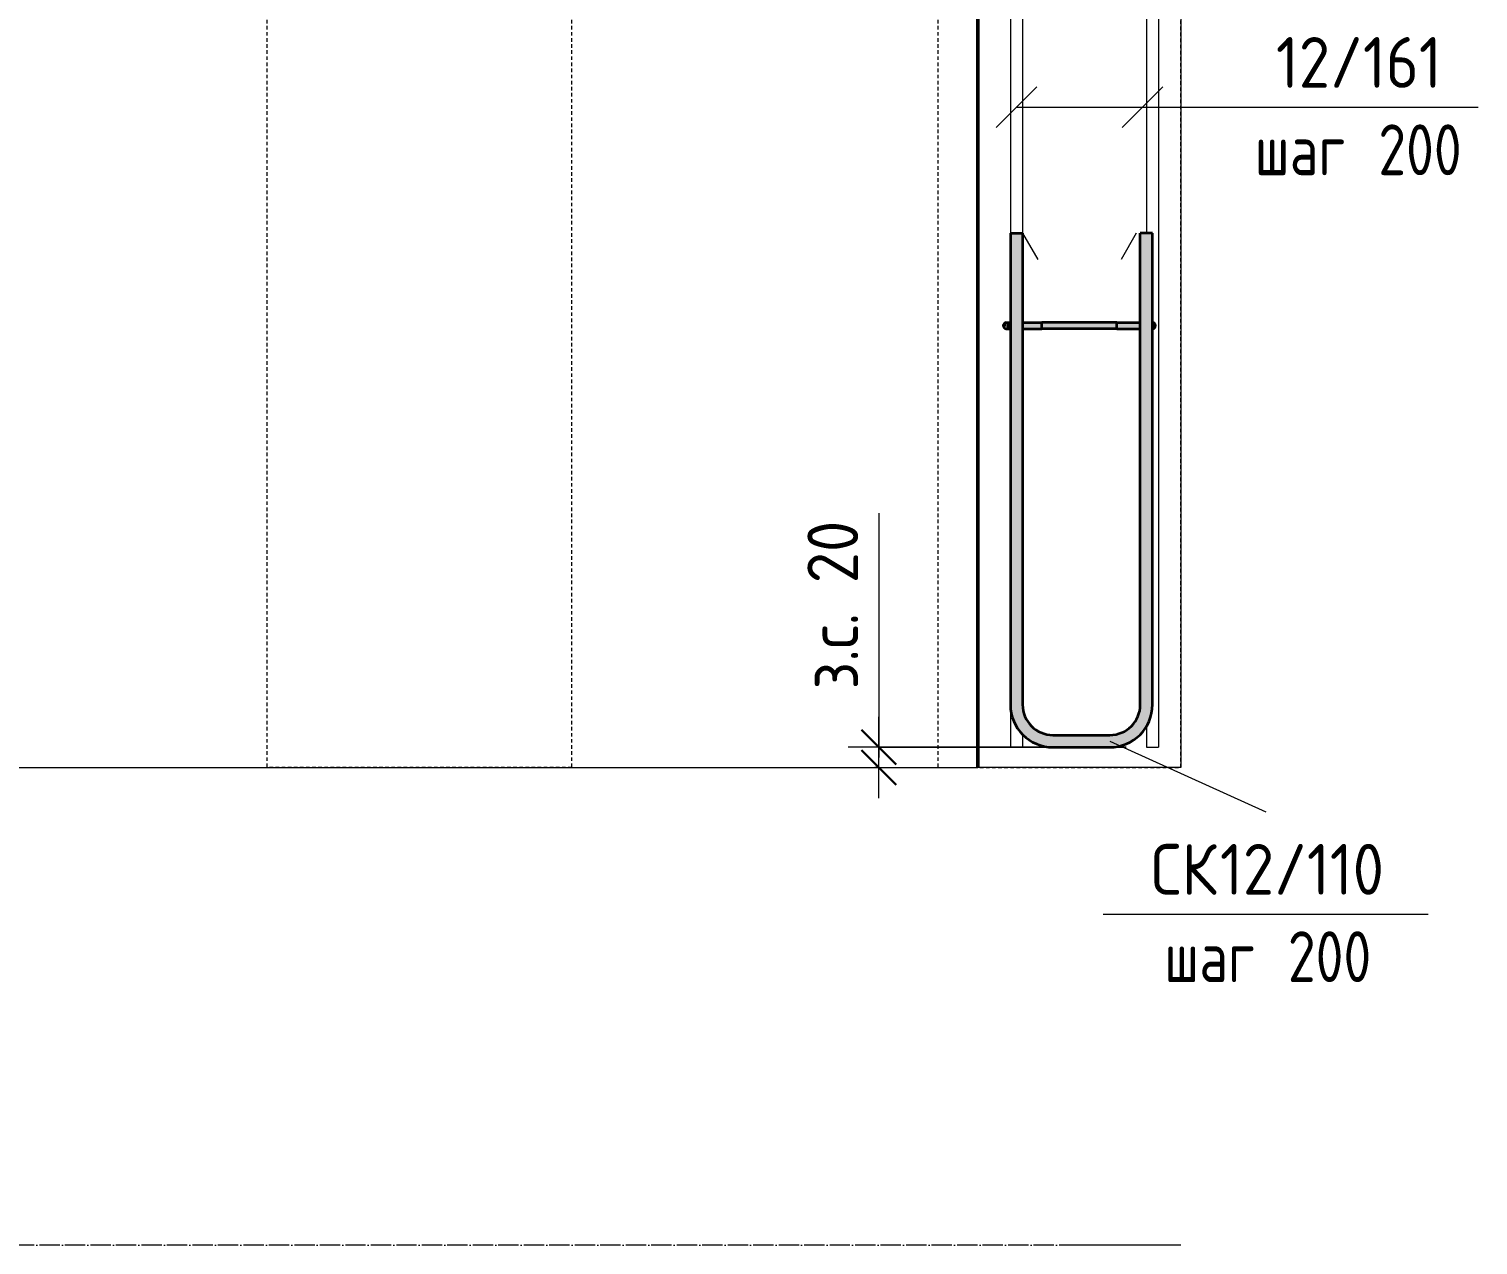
# Model space of a CAD drawing. Header units: millimetres. Extents: x 38156 to 72532, y -3741 to 33881.
# Drawn here: x 62340 to 63767, y 31145 to 32342 of the extents above; entities that cross this region are included whole.
import ezdxf

# ---------------------------------------------------------------- set-up
doc = ezdxf.new("R2010")
doc.units = ezdxf.units.MM
doc.linetypes.add('01 Штриховая _4 мм_', pattern=[6, 3.5, -2.5])
doc.linetypes.add('02 Штрихпунктирная _20 мм_', pattern=[25, 20, -2.5, 0, -2.5])
for name, color, linetype, lineweight in [('AA_Dim', 7, 'Continuous', 9), ('AA_Dim-20', 7, 'Continuous', 9), ('AA_Oformlenie', 7, 'Continuous', 9), ('AA_Vinoska', 7, 'Continuous', 9), ('AF_Perekritie', 7, 'Continuous', 20), ('AF_Perekritie_Опалубка', 253, 'Continuous', 20), ('AF_Stena_Опалубка', 253, 'Continuous', 20), ('KR_Armatura_Tonkie', 7, 'Continuous', 20), ('KR_Fundament', 7, 'Continuous', 20), ('Оси', 7, 'Continuous', 9)]:
    doc.layers.add(name, color=color, linetype=linetype, lineweight=lineweight)
doc.styles.add('ISOCPEUR_2', font='isocpeur.ttf', dxfattribs={"width": 0.9, "height": 50})
doc.styles.add('ISOCPEUR_3', font='isocpeur.ttf', dxfattribs={"width": 0.8, "height": 50})
doc.dimstyles.new('01_Точн_3_знака__непрозр__З_С_', dxfattribs={"dimscale": 304.8, "dimtxt": 49.799059, "dimasz": 0.111549, "dimexe": 0.098425, "dimexo": 0.065617, "dimgap": 0.016404, "dimtad": 1, "dimdec": 3, "dimrnd": 0.001, "dimdsep": 46, "dimtxsty": 'ISOCPEUR_2', "dimblk1": 'OBLIQUE', "dimblk2": 'OBLIQUE', "dimsah": 1, "dimcen": 0.09, "dimdle": 0.098425, "dimazin": 0, "dimtfac": 1, "dimtdec": 4, "dimtix": 1, "dimtmove": 1, "dimatfit": 3, "dimfxl": 1, "dimtvp": 1, "dimtfill": 1, "dimtolj": 1, "dimtzin": 0, "dimlwd": 18, "dimlwe": 18, "dimarcsym": 2})

# ---------------------------------------------------------------- blocks, each defined once
blk = doc.blocks.new('Лестница - Лестница-3665204-ВК_Арм')
at = {"layer": 'AF_Perekritie', "linetype": '01 Штриховая _4 мм_', "lineweight": 9}
for p, q in [((43740.1, 33065), (43740.1, 31615)), ((44040.1, 33065), (44040.1, 31615)), ((44400.6, 33065), (44400.6, 31615)), ((44440.1, 33065), (44440.1, 31615)), ((44640.1, 31615), (44640.1, 33065)), ((42840.1, 31615), (44040, 31615)), ((44040.1, 31615), (43740.1, 31615)), ((44040.1, 31615), (44640.1, 31615))]:
    blk.add_line(p, q, dxfattribs=at)
blk = doc.blocks.new('079_Засечки _ЭлУзла_ - d12 А240-3764686-ВК_Арм')
at = {"layer": 'AA_Oformlenie'}
for p, q in [((0, 0), (15, -26)), ((112, 0), (97, -26))]:
    blk.add_line(p, q, dxfattribs=at)
blk = doc.blocks.new('042_М_Арматуры - Диам длина поз _ Комментарий _засечки_-3763328-ВК_Арм')
at = {"layer": 'AA_Vinoska'}
blk.add_line((-6, 0), (6, 0), dxfattribs=at)
blk = doc.blocks.new('042_М_Арматуры - Диам длина поз _ Комментарий-2260297-ВК_Арм')
at = {"layer": 'AA_Vinoska'}
blk.add_line((-8, 0), (8, 0), dxfattribs=at)
blk = doc.blocks.new('DIMBLOCK34-ВК_Арм')
at = {"layer": 'AA_Dim-20', "lineweight": 18}
for p, q in [((63176.5, 31865.3), (63176.5, 31672)), ((63176.5, 31672), (63176.5, 31625)), ((63176.5, 31585), (63176.5, 31665)), ((63420, 31635), (63146.5, 31635)), ((63176.5, 31635), (63420, 31635)), ((63172.5, 31615), (63206.5, 31615)), ((63176.5, 31615), (63172.5, 31615))]:
    blk.add_line(p, q, dxfattribs=at)
at = {"layer": 'AA_Dim-20', "lineweight": 30}
for p, q in [((63176.5, 31635), (63159.5, 31652)), ((63176.5, 31635), (63193.5, 31618)), ((63176.5, 31615), (63159.5, 31632)), ((63176.5, 31615), (63193.5, 31598))]:
    blk.add_line(p, q, dxfattribs=at)
at = {"layer": 'AA_Dim-20', "color": 0, "lineweight": 18, "insert": (63106.2, 31692), "char_height": 50, "width": 208.007, "attachment_point": 1, "rotation": 90, "line_spacing_factor": 1.149209, "style": 'ISOCPEUR_2', "bg_fill": 3, "box_fill_scale": 1.25, "bg_fill_color": 256, "bg_fill_true_color": 13158600, "bg_fill_transparency": 0}
blk.add_mtext('з.с. 20', dxfattribs=at)
blk = doc.blocks.new('_Oblique')
at = {"color": 0, "linetype": 'ByBlock', "lineweight": -2}
blk.add_line((-0.5, -0.5), (0.5, 0.5), dxfattribs=at)

msp = doc.modelspace()

# ---------------------------------------------------------------- hatches: boundary and pattern name
at = {"layer": 'KR_Armatura_Tonkie'}
for points in [[(63306.0427, 31677), (63318.0427, 31677), (63318.0427, 32141), (63306.0427, 32141), (63306.0427, 31684.5367)], [(63446.0427, 31677), (63446.0427, 32141), (63434.0427, 32141), (63434.0427, 31677)], [(63301.2663, 32047.1022), (63302.0427, 32053), (63300.5427, 32052.5981), (63299.4446, 32051.5), (63299.0427, 32050), (63299.4446, 32048.5), (63300.5427, 32047.4019)], [(63305.1181, 32047), (63306.0427, 32047), (63306.0427, 32053), (63302.0427, 32053), (63302.0427, 32047)], [(63326.6746, 32047), (63337.056, 32047), (63337.056, 32053), (63318.0427, 32053), (63318.0427, 32047)], [(63407.635, 32047), (63411.0294, 32047), (63411.0294, 32053), (63337.056, 32053), (63337.056, 32047), (63353.6614, 32047)], [(63411.0294, 32047), (63434.0427, 32047), (63434.0427, 32053), (63411.0294, 32053)], [(63446.8192, 32047.1022), (63447.5427, 32047.4019), (63448.6408, 32048.5), (63449.0427, 32050), (63448.6408, 32051.5), (63447.5427, 32052.5981), (63446.0427, 32053)], [(63348.0427, 31635), (63348.0427, 31647), (63340.2782, 31648.0222), (63333.0427, 31651.0192), (63326.6659, 31656), (63322.062, 31662), (63319.0649, 31669.2354), (63318.0427, 31677), (63306.0427, 31677), (63307.4738, 31666.1296), (63311.6697, 31656), (63318.3442, 31647.3015), (63327.0427, 31640.6269), (63337.1723, 31636.4311), (63340.2782, 31636.0222)], [(63404.0427, 31635), (63414.9131, 31636.4311), (63425.2559, 31640.7905), (63434.0427, 31647.6945), (63440.4158, 31656), (63444.6116, 31666.1296), (63446.0427, 31677), (63434.0427, 31677), (63433.0205, 31669.2354), (63430.0235, 31662), (63425.0427, 31655.6232), (63419.0427, 31651.0192), (63411.8073, 31648.0222), (63404.0427, 31647), (63404.0427, 31640.6269)], [(63404.0427, 31635), (63404.0427, 31647), (63348.0427, 31647), (63348.0427, 31635)]]:
    msp.add_hatch(color=256, dxfattribs=at).paths.add_polyline_path(points)

# ---------------------------------------------------------------- linework, layer by layer
at = {"layer": 'AA_Vinoska'}
for p, q in [((63312.0427, 32265), (63332.0427, 32285)), ((63436.0427, 32265), (63456.0427, 32285)), ((63312.0427, 32265), (63292.0427, 32245)), ((63312.0427, 32265), (63526.5597, 32265)), ((63436.0427, 32265), (63416.0427, 32245)), ((63436.0427, 32265), (63526.5597, 32265)), ((63404.0427, 31641), (63557.5123, 31571.3493))]:
    msp.add_line(p, q, dxfattribs=at)
at = {"layer": 'AF_Stena_Опалубка', "color": 5, "lineweight": 50}
msp.add_line((63274.0427, 33065), (63274.0427, 31615), dxfattribs=at)
at = {"layer": 'KR_Armatura_Tonkie'}
for p, q in [((63306.0427, 33245), (63306.0427, 31635)), ((63318.0427, 33245), (63318.0427, 31677)), ((63440.0427, 33245), (63440.0427, 32141)), ((63452.0427, 33245), (63452.0427, 31635)), ((63318.0427, 31647.6945), (63318.0427, 31635)), ((63440.0427, 31655.5138), (63440.0427, 31635)), ((63306.0427, 31635), (63318.0427, 31635)), ((63440.0427, 31635), (63452.0427, 31635))]:
    msp.add_line(p, q, dxfattribs=at)
at = {"layer": 'KR_Armatura_Tonkie', "lineweight": 35}
for p, q in [((63306.0427, 32141), (63306.0427, 31677)), ((63306.0427, 32141), (63318.0427, 32141)), ((63318.0427, 32141), (63318.0427, 31677)), ((63446.0427, 32141), (63434.0427, 32141)), ((63434.0427, 31677), (63434.0427, 32141)), ((63446.0427, 31677), (63446.0427, 32141)), ((63302.0427, 32053), (63305.8786, 32053)), ((63302.0427, 32053), (63305.8786, 32053)), ((63302.0427, 32053), (63305.8786, 32053)), ((63302.0427, 32053), (63305.8786, 32053)), ((63302.0427, 32053), (63305.8786, 32053)), ((63302.0427, 32053), (63305.8786, 32053)), ((63302.0427, 32053), (63305.8786, 32053)), ((63302.0427, 32047), (63305.8786, 32047)), ((63302.0427, 32047), (63305.8786, 32047)), ((63302.0427, 32047), (63305.8786, 32047)), ((63302.0427, 32047), (63305.8786, 32047)), ((63302.0427, 32047), (63305.8786, 32047)), ((63302.0427, 32047), (63305.8786, 32047)), ((63302.0427, 32047), (63305.8786, 32047)), ((63318.0427, 32053), (63337.056, 32053)), ((63318.0427, 32053), (63337.056, 32053)), ((63318.0427, 32053), (63337.056, 32053)), ((63318.0427, 32053), (63337.056, 32053)), ((63318.0427, 32053), (63337.056, 32053)), ((63318.0427, 32053), (63337.056, 32053)), ((63318.0427, 32053), (63337.056, 32053)), ((63318.0427, 32047), (63337.056, 32047)), ((63318.0427, 32047), (63337.056, 32047)), ((63318.0427, 32047), (63337.056, 32047)), ((63318.0427, 32047), (63337.056, 32047)), ((63318.0427, 32047), (63337.056, 32047)), ((63318.0427, 32047), (63337.056, 32047)), ((63318.0427, 32047), (63337.056, 32047)), ((63337.056, 32047), (63337.056, 32053)), ((63410.9798, 32053), (63337.1056, 32053)), ((63410.9798, 32053), (63337.1056, 32053)), ((63410.9798, 32053), (63337.1056, 32053)), ((63410.9798, 32053), (63337.1056, 32053)), ((63410.9798, 32053), (63337.1056, 32053)), ((63410.9798, 32053), (63337.1056, 32053)), ((63410.9798, 32053), (63337.1056, 32053)), ((63410.9798, 32047), (63337.1056, 32047)), ((63410.9798, 32047), (63337.1056, 32047)), ((63410.9798, 32047), (63337.1056, 32047)), ((63410.9798, 32047), (63337.1056, 32047)), ((63410.9798, 32047), (63337.1056, 32047)), ((63410.9798, 32047), (63337.1056, 32047)), ((63410.9798, 32047), (63337.1056, 32047)), ((63411.0294, 32053), (63434.0427, 32053)), ((63411.0294, 32053), (63434.0427, 32053)), ((63411.0294, 32053), (63434.0427, 32053)), ((63411.0294, 32047), (63411.0294, 32053)), ((63411.0294, 32053), (63434.0427, 32053)), ((63411.0294, 32053), (63434.0427, 32053)), ((63411.0294, 32053), (63434.0427, 32053)), ((63411.0294, 32053), (63434.0427, 32053)), ((63411.0294, 32047), (63434.0427, 32047)), ((63411.0294, 32047), (63434.0427, 32047)), ((63411.0294, 32047), (63434.0427, 32047)), ((63411.0294, 32047), (63434.0427, 32047)), ((63411.0294, 32047), (63434.0427, 32047)), ((63411.0294, 32047), (63434.0427, 32047)), ((63411.0294, 32047), (63434.0427, 32047)), ((63348.0427, 31647), (63404.0427, 31647)), ((63348.0427, 31635), (63404.0427, 31635))]:
    msp.add_line(p, q, dxfattribs=at)
for centre, radius, start, end in [((63302.0427, 32050), 3, 90, 270), ((63302.0427, 32050), 3, 90, 270), ((63302.0427, 32050), 3, 90, 270), ((63302.0427, 32050), 3, 90, 270), ((63302.0427, 32050), 3, 90, 270), ((63302.0427, 32050), 3, 90, 270), ((63302.0427, 32050), 3, 90, 270), ((63302.0427, 32050), 3, 90, 270), ((63302.0427, 32050), 3, 90, 270), ((63302.0427, 32050), 3, 90, 270), ((63302.0427, 32050), 3, 90, 270), ((63302.0427, 32050), 3, 90, 270), ((63302.0427, 32050), 3, 90, 270), ((63302.0427, 32050), 3, 90, 270), ((63446.0427, 32050), 3, 270, 90), ((63446.0427, 32050), 3, 270, 90), ((63446.0427, 32050), 3, 270, 90), ((63446.0427, 32050), 3, 270, 90), ((63446.0427, 32050), 3, 270, 90), ((63446.0427, 32050), 3, 270, 90), ((63446.0427, 32050), 3, 270, 90), ((63446.0427, 32050), 3, 270, 90), ((63446.0427, 32050), 3, 270, 90), ((63446.0427, 32050), 3, 270, 90), ((63446.0427, 32050), 3, 270, 90), ((63446.0427, 32050), 3, 270, 90), ((63446.0427, 32050), 3, 270, 90), ((63446.0427, 32050), 3, 270, 90), ((63348.0427, 31677), 42, 180, 270), ((63348.0427, 31677), 30, 180, 270), ((63404.0427, 31677), 30, 270, 360), ((63404.0427, 31677), 42, 270, 0)]:
    msp.add_arc(centre, radius, start, end, dxfattribs=at)
at = {"layer": 'KR_Fundament'}
for p, q in [((63474.0427, 33265), (63474.0427, 31615)), ((57514.0427, 31615), (63274.0427, 31615)), ((63474.0427, 31615), (63274.0923, 31615))]:
    msp.add_line(p, q, dxfattribs=at)
at = {"layer": 'Оси', "linetype": '02 Штрихпунктирная _20 мм_'}
msp.add_line((63374.0427, 31145), (57253.449, 31145), dxfattribs=at)
at = {"layer": 'Оси'}
msp.add_line((63474.0427, 31145), (63374.0427, 31145), dxfattribs=at)

# ---------------------------------------------------------------- block references
at = {"layer": 'AA_Oformlenie'}
msp.add_blockref('079_Засечки _ЭлУзла_ - d12 А240-3764686-ВК_Арм', (63318.0427, 32141), dxfattribs=at)
at = {"layer": 'AA_Vinoska', "xscale": 19.99999999999999, "yscale": 19.99999999999999, "zscale": 19.99999999999999}
for name, p in [('042_М_Арматуры - Диам длина поз _ Комментарий _засечки_-3763328-ВК_Арм', (63646.5597, 32265)), ('042_М_Арматуры - Диам длина поз _ Комментарий-2260297-ВК_Арм', (63557.5123, 31470.7243))]:
    msp.add_blockref(name, p, dxfattribs=at)
at = {"layer": 'AF_Perekritie_Опалубка', "linetype": '01 Штриховая _4 мм_', "lineweight": 9}
msp.add_blockref('Лестница - Лестница-3665204-ВК_Арм', (18833.9811, 0), dxfattribs=at)

# ---------------------------------------------------------------- texts
at = {"layer": 'AA_Vinoska', "char_height": 50, "attachment_point": 1}
for s, insert, width, style in [('12/161', (63567.5525, 32334.0821), 199.139175, 'ISOCPEUR_2'), (' 200', (63642.9008, 32248.101), 133.4008, 'ISOCPEUR_3'), ('шаг', (63546.5925, 32248.101), 116.7257, 'ISOCPEUR_3'), ('СК', (63444.5751, 31539.8063), 82.253137, 'ISOCPEUR_2'), ('12/110', (63512.4407, 31539.8063), 199.139175, 'ISOCPEUR_2'), (' 200', (63553.8534, 31453.8253), 133.4008, 'ISOCPEUR_3'), ('шаг', (63457.5451, 31453.8253), 116.7257, 'ISOCPEUR_3')]:
    msp.add_mtext(s, dxfattribs=dict(at, insert=insert, width=width, style=style))

# ---------------------------------------------------------------- next in the draw order: dimensions: what is measured, and where the dimension line sits
at = {"layer": 'AA_Dim', "lineweight": 18}
dim = msp.add_linear_dim(base=(63176.5027, 31635), p1=(63152.4611, 31615), p2=(63440.0427, 31635), angle=90, dimstyle='01_Точн_3_знака__непрозр__З_С_', override={"dimpost": '<>', "dimfxl": 288.276253}, dxfattribs=at)
dim.commit()
dim.dimension.update_dxf_attribs({"geometry": 'DIMBLOCK34-ВК_Арм', "text_midpoint": (63139.5133, 31795.9598), "dimtype": 160, "text_rotation": 90})

doc.saveas('drawing.dxf')
